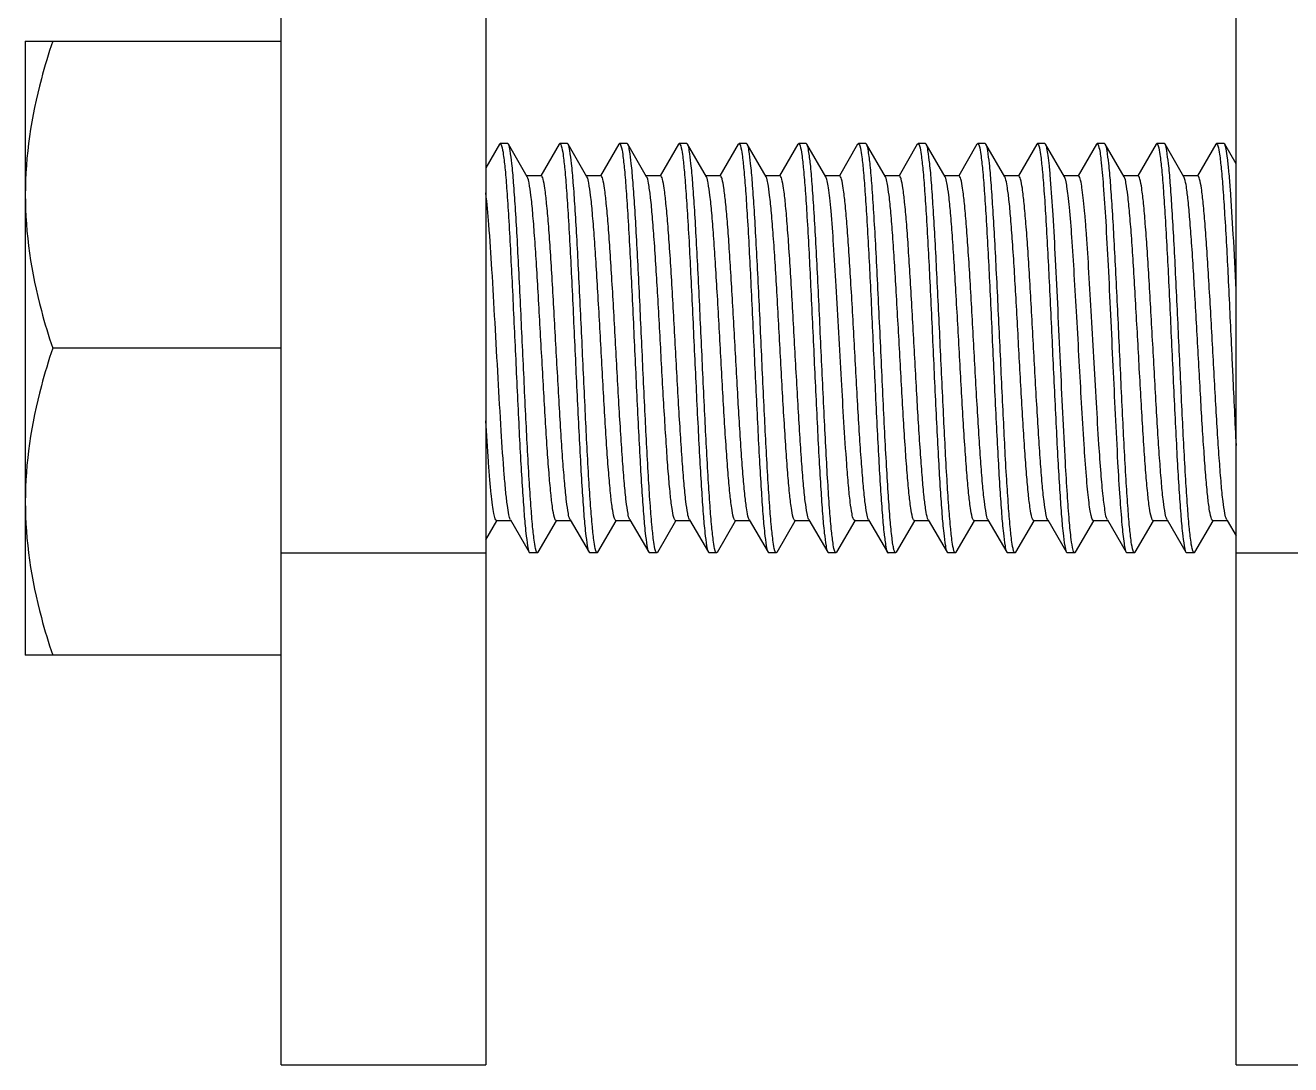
# Model space of a CAD drawing. Header units: inches. Extents: x -1293886 to -986005, y -15154 to 203628.
# Drawn here: x -1251984.2 to -1251804.6, y 84514.4 to 84661.8 of the extents above; entities that cross this region are included whole.
import ezdxf

# ---------------------------------------------------------------- set-up
doc = ezdxf.new("R2010")
doc.units = ezdxf.units.IN
doc.header["$LTSCALE"] = 100
doc.header["$MEASUREMENT"] = 0
doc.layers.add('W_DIM', color=4, linetype='Continuous')

# ---------------------------------------------------------------- blocks, each defined once
blk = doc.blocks.new('1111')
at = {"layer": 'W_DIM', "color": 7}
for p, q in [((-2291433.55, 1709015.07), (-2291433.55, 1709204.98)), ((-2291404.51, 1709204.98), (-2291404.51, 1709015.07)), ((-2291298.01, 1709015.07), (-2291298.01, 1709204.98)), ((-2291469.86, 1709160.3), (-2291433.55, 1709160.3)), ((-2291469.86, 1709160.3), (-2291469.86, 1709073.17)), ((-2291402.56, 1709145.69), (-2291404.51, 1709142.33)), ((-2291402.56, 1709145.69), (-2291402.45, 1709145.78)), ((-2291401.39, 1709145.78), (-2291402.45, 1709145.78)), ((-2291401.39, 1709145.78), (-2291402.45, 1709145.78)), ((-2291402.45, 1709145.78), (-2291402.43, 1709145.78)), ((-2291401.28, 1709145.69), (-2291401.39, 1709145.78)), ((-2291398.61, 1709141.07), (-2291401.28, 1709145.69)), ((-2291394.09, 1709145.69), (-2291396.68, 1709141.21)), ((-2291394.09, 1709145.69), (-2291393.98, 1709145.78)), ((-2291392.92, 1709145.78), (-2291393.98, 1709145.78)), ((-2291392.92, 1709145.78), (-2291393.98, 1709145.78)), ((-2291393.98, 1709145.78), (-2291393.96, 1709145.78)), ((-2291392.81, 1709145.69), (-2291392.92, 1709145.78)), ((-2291390.14, 1709141.07), (-2291392.81, 1709145.69)), ((-2291385.62, 1709145.69), (-2291388.21, 1709141.21)), ((-2291385.62, 1709145.69), (-2291385.51, 1709145.78)), ((-2291384.45, 1709145.78), (-2291385.51, 1709145.78)), ((-2291384.45, 1709145.78), (-2291385.51, 1709145.78)), ((-2291385.51, 1709145.78), (-2291385.49, 1709145.78)), ((-2291384.34, 1709145.69), (-2291384.45, 1709145.78)), ((-2291381.67, 1709141.07), (-2291384.34, 1709145.69)), ((-2291377.14, 1709145.69), (-2291379.74, 1709141.21)), ((-2291377.14, 1709145.69), (-2291377.04, 1709145.78)), ((-2291375.98, 1709145.78), (-2291377.04, 1709145.78)), ((-2291375.98, 1709145.78), (-2291377.04, 1709145.78)), ((-2291377.04, 1709145.78), (-2291377.02, 1709145.78)), ((-2291375.87, 1709145.69), (-2291375.98, 1709145.78)), ((-2291373.19, 1709141.07), (-2291375.87, 1709145.69)), ((-2291368.67, 1709145.69), (-2291371.27, 1709141.21)), ((-2291368.67, 1709145.69), (-2291368.56, 1709145.78)), ((-2291367.51, 1709145.78), (-2291368.56, 1709145.78)), ((-2291367.51, 1709145.78), (-2291368.56, 1709145.78)), ((-2291368.56, 1709145.78), (-2291368.55, 1709145.78)), ((-2291367.4, 1709145.69), (-2291367.51, 1709145.78)), ((-2291364.72, 1709141.07), (-2291367.4, 1709145.69)), ((-2291360.2, 1709145.69), (-2291362.8, 1709141.21)), ((-2291360.2, 1709145.69), (-2291360.09, 1709145.78)), ((-2291359.03, 1709145.78), (-2291360.09, 1709145.78)), ((-2291359.03, 1709145.78), (-2291360.09, 1709145.78)), ((-2291360.09, 1709145.78), (-2291360.08, 1709145.78)), ((-2291358.93, 1709145.69), (-2291359.03, 1709145.78)), ((-2291356.25, 1709141.07), (-2291358.93, 1709145.69)), ((-2291351.73, 1709145.69), (-2291354.32, 1709141.21)), ((-2291351.73, 1709145.69), (-2291351.62, 1709145.78)), ((-2291350.56, 1709145.78), (-2291351.62, 1709145.78)), ((-2291350.56, 1709145.78), (-2291351.62, 1709145.78)), ((-2291351.62, 1709145.78), (-2291351.61, 1709145.78)), ((-2291350.45, 1709145.69), (-2291350.56, 1709145.78)), ((-2291347.78, 1709141.07), (-2291350.45, 1709145.69)), ((-2291343.26, 1709145.69), (-2291345.85, 1709141.21)), ((-2291343.26, 1709145.69), (-2291343.15, 1709145.78)), ((-2291342.09, 1709145.78), (-2291343.15, 1709145.78)), ((-2291342.09, 1709145.78), (-2291343.15, 1709145.78)), ((-2291343.15, 1709145.78), (-2291343.13, 1709145.78)), ((-2291341.98, 1709145.69), (-2291342.09, 1709145.78)), ((-2291339.31, 1709141.07), (-2291341.98, 1709145.69)), ((-2291334.79, 1709145.69), (-2291337.38, 1709141.21)), ((-2291334.79, 1709145.69), (-2291334.68, 1709145.78)), ((-2291333.62, 1709145.78), (-2291334.68, 1709145.78)), ((-2291333.62, 1709145.78), (-2291334.68, 1709145.78)), ((-2291334.68, 1709145.78), (-2291334.66, 1709145.78)), ((-2291333.51, 1709145.69), (-2291333.62, 1709145.78)), ((-2291330.84, 1709141.07), (-2291333.51, 1709145.69)), ((-2291326.31, 1709145.69), (-2291328.91, 1709141.21)), ((-2291326.31, 1709145.69), (-2291326.21, 1709145.78)), ((-2291325.15, 1709145.78), (-2291326.21, 1709145.78)), ((-2291325.15, 1709145.78), (-2291326.21, 1709145.78)), ((-2291326.21, 1709145.78), (-2291326.19, 1709145.78)), ((-2291325.04, 1709145.69), (-2291325.15, 1709145.78)), ((-2291322.36, 1709141.07), (-2291325.04, 1709145.69)), ((-2291317.84, 1709145.69), (-2291320.44, 1709141.21)), ((-2291317.84, 1709145.69), (-2291317.73, 1709145.78)), ((-2291316.68, 1709145.78), (-2291317.73, 1709145.78)), ((-2291316.68, 1709145.78), (-2291317.73, 1709145.78)), ((-2291317.73, 1709145.78), (-2291317.72, 1709145.78)), ((-2291316.57, 1709145.69), (-2291316.68, 1709145.78)), ((-2291313.89, 1709141.07), (-2291316.57, 1709145.69)), ((-2291309.37, 1709145.69), (-2291311.97, 1709141.21)), ((-2291309.37, 1709145.69), (-2291309.26, 1709145.78)), ((-2291308.2, 1709145.78), (-2291309.26, 1709145.78)), ((-2291308.2, 1709145.78), (-2291309.26, 1709145.78)), ((-2291309.26, 1709145.78), (-2291309.25, 1709145.78)), ((-2291308.1, 1709145.69), (-2291308.2, 1709145.78)), ((-2291305.42, 1709141.07), (-2291308.1, 1709145.69)), ((-2291300.9, 1709145.69), (-2291303.49, 1709141.21)), ((-2291300.9, 1709145.69), (-2291300.79, 1709145.78)), ((-2291299.73, 1709145.78), (-2291300.79, 1709145.78)), ((-2291299.73, 1709145.78), (-2291300.79, 1709145.78)), ((-2291300.79, 1709145.78), (-2291300.78, 1709145.78)), ((-2291299.62, 1709145.69), (-2291299.73, 1709145.78)), ((-2291298.01, 1709142.89), (-2291299.62, 1709145.69)), ((-2291396.63, 1709141.18), (-2291398.67, 1709141.18)), ((-2291388.16, 1709141.18), (-2291390.2, 1709141.18)), ((-2291379.69, 1709141.18), (-2291381.73, 1709141.18)), ((-2291381.61, 1709140.96), (-2291381.67, 1709141.07)), ((-2291371.22, 1709141.18), (-2291373.26, 1709141.18)), ((-2291362.75, 1709141.18), (-2291364.79, 1709141.18)), ((-2291354.28, 1709141.18), (-2291356.31, 1709141.18)), ((-2291345.8, 1709141.18), (-2291347.84, 1709141.18)), ((-2291337.33, 1709141.18), (-2291339.37, 1709141.18)), ((-2291328.86, 1709141.18), (-2291330.9, 1709141.18)), ((-2291330.75, 1709140.88), (-2291330.84, 1709141.07)), ((-2291320.39, 1709141.18), (-2291322.43, 1709141.18)), ((-2291311.92, 1709141.18), (-2291313.96, 1709141.18)), ((-2291303.45, 1709141.18), (-2291305.49, 1709141.18)), ((-2291433.55, 1709116.73), (-2291465.97, 1709116.73)), ((-2291298.67, 1709116.7), (-2291298.66, 1709116.4)), ((-2291401, 1709092.4), (-2291398.32, 1709087.78)), ((-2291392.53, 1709092.4), (-2291389.85, 1709087.78)), ((-2291384.06, 1709092.4), (-2291381.38, 1709087.78)), ((-2291375.58, 1709092.4), (-2291372.91, 1709087.78)), ((-2291367.11, 1709092.4), (-2291364.44, 1709087.78)), ((-2291358.64, 1709092.4), (-2291355.97, 1709087.78)), ((-2291352.14, 1709092.29), (-2291352.27, 1709092.4)), ((-2291350.17, 1709092.4), (-2291347.49, 1709087.78)), ((-2291341.7, 1709092.4), (-2291339.02, 1709087.78)), ((-2291333.23, 1709092.4), (-2291330.55, 1709087.78)), ((-2291324.75, 1709092.4), (-2291322.08, 1709087.78)), ((-2291316.28, 1709092.4), (-2291313.61, 1709087.78)), ((-2291307.81, 1709092.4), (-2291305.14, 1709087.78)), ((-2291299.34, 1709092.4), (-2291299.28, 1709092.29)), ((-2291404.51, 1709089.53), (-2291402.92, 1709092.26)), ((-2291402.97, 1709092.29), (-2291400.93, 1709092.29)), ((-2291397.05, 1709087.78), (-2291394.45, 1709092.26)), ((-2291394.5, 1709092.29), (-2291392.46, 1709092.29)), ((-2291388.58, 1709087.78), (-2291385.98, 1709092.26)), ((-2291386.03, 1709092.29), (-2291383.99, 1709092.29)), ((-2291380.1, 1709087.78), (-2291377.51, 1709092.26)), ((-2291377.56, 1709092.29), (-2291375.52, 1709092.29)), ((-2291371.63, 1709087.78), (-2291369.04, 1709092.26)), ((-2291369.09, 1709092.29), (-2291367.05, 1709092.29)), ((-2291363.16, 1709087.78), (-2291360.57, 1709092.26)), ((-2291360.61, 1709092.29), (-2291358.58, 1709092.29)), ((-2291354.69, 1709087.78), (-2291352.09, 1709092.26)), ((-2291352.14, 1709092.29), (-2291350.1, 1709092.29)), ((-2291346.22, 1709087.78), (-2291343.62, 1709092.26)), ((-2291343.67, 1709092.29), (-2291341.63, 1709092.29)), ((-2291337.75, 1709087.78), (-2291335.15, 1709092.26)), ((-2291335.2, 1709092.29), (-2291333.16, 1709092.29)), ((-2291329.28, 1709087.78), (-2291326.68, 1709092.26)), ((-2291326.73, 1709092.29), (-2291324.69, 1709092.29)), ((-2291320.8, 1709087.78), (-2291318.21, 1709092.26)), ((-2291318.26, 1709092.29), (-2291316.22, 1709092.29)), ((-2291312.33, 1709087.78), (-2291309.74, 1709092.26)), ((-2291309.78, 1709092.29), (-2291307.75, 1709092.29)), ((-2291303.86, 1709087.78), (-2291301.27, 1709092.26)), ((-2291301.31, 1709092.29), (-2291299.28, 1709092.29)), ((-2291299.28, 1709092.29), (-2291298.01, 1709090.1)), ((-2291433.55, 1709087.69), (-2291404.51, 1709087.69)), ((-2291398.32, 1709087.78), (-2291398.22, 1709087.69)), ((-2291397.16, 1709087.69), (-2291398.22, 1709087.69)), ((-2291397.16, 1709087.69), (-2291398.22, 1709087.69)), ((-2291397.16, 1709087.69), (-2291397.17, 1709087.69)), ((-2291397.05, 1709087.78), (-2291397.16, 1709087.69)), ((-2291389.85, 1709087.78), (-2291389.74, 1709087.69)), ((-2291388.68, 1709087.69), (-2291389.74, 1709087.69)), ((-2291388.68, 1709087.69), (-2291389.74, 1709087.69)), ((-2291388.68, 1709087.69), (-2291388.7, 1709087.69)), ((-2291388.58, 1709087.78), (-2291388.68, 1709087.69)), ((-2291381.38, 1709087.78), (-2291381.27, 1709087.69)), ((-2291380.21, 1709087.69), (-2291381.27, 1709087.69)), ((-2291380.21, 1709087.69), (-2291381.27, 1709087.69)), ((-2291380.21, 1709087.69), (-2291380.23, 1709087.69)), ((-2291380.1, 1709087.78), (-2291380.21, 1709087.69)), ((-2291372.91, 1709087.78), (-2291372.8, 1709087.69)), ((-2291371.74, 1709087.69), (-2291372.8, 1709087.69)), ((-2291371.74, 1709087.69), (-2291372.8, 1709087.69)), ((-2291371.74, 1709087.69), (-2291371.76, 1709087.69)), ((-2291371.63, 1709087.78), (-2291371.74, 1709087.69)), ((-2291364.44, 1709087.78), (-2291364.33, 1709087.69)), ((-2291363.27, 1709087.69), (-2291364.33, 1709087.69)), ((-2291363.27, 1709087.69), (-2291364.33, 1709087.69)), ((-2291363.27, 1709087.69), (-2291363.29, 1709087.69)), ((-2291363.16, 1709087.78), (-2291363.27, 1709087.69)), ((-2291355.97, 1709087.78), (-2291355.86, 1709087.69)), ((-2291354.93, 1709087.69), (-2291355.86, 1709087.69)), ((-2291354.93, 1709087.69), (-2291355.86, 1709087.69)), ((-2291354.86, 1709087.72), (-2291354.93, 1709087.82)), ((-2291354.69, 1709087.78), (-2291354.8, 1709087.69)), ((-2291347.51, 1709087.82), (-2291347.49, 1709087.78)), ((-2291347.49, 1709087.78), (-2291347.45, 1709087.72)), ((-2291346.33, 1709087.69), (-2291347.39, 1709087.69)), ((-2291346.22, 1709087.78), (-2291346.33, 1709087.69)), ((-2291339.02, 1709087.78), (-2291338.91, 1709087.69)), ((-2291337.85, 1709087.69), (-2291338.91, 1709087.69)), ((-2291337.85, 1709087.69), (-2291338.91, 1709087.69)), ((-2291337.85, 1709087.69), (-2291337.87, 1709087.69)), ((-2291337.75, 1709087.78), (-2291337.85, 1709087.69)), ((-2291330.55, 1709087.78), (-2291330.44, 1709087.69)), ((-2291329.38, 1709087.69), (-2291330.44, 1709087.69)), ((-2291329.38, 1709087.69), (-2291330.44, 1709087.69)), ((-2291329.38, 1709087.69), (-2291329.4, 1709087.69)), ((-2291329.28, 1709087.78), (-2291329.38, 1709087.69)), ((-2291322.08, 1709087.78), (-2291321.97, 1709087.69)), ((-2291320.91, 1709087.69), (-2291321.97, 1709087.69)), ((-2291320.91, 1709087.69), (-2291321.97, 1709087.69)), ((-2291320.8, 1709087.78), (-2291320.91, 1709087.69)), ((-2291313.61, 1709087.78), (-2291313.5, 1709087.69)), ((-2291312.44, 1709087.69), (-2291313.5, 1709087.69)), ((-2291312.44, 1709087.69), (-2291313.5, 1709087.69)), ((-2291312.44, 1709087.69), (-2291312.46, 1709087.69)), ((-2291312.33, 1709087.78), (-2291312.44, 1709087.69)), ((-2291305.14, 1709087.78), (-2291305.03, 1709087.69)), ((-2291303.97, 1709087.69), (-2291305.03, 1709087.69)), ((-2291303.97, 1709087.69), (-2291305.03, 1709087.69)), ((-2291303.97, 1709087.69), (-2291303.98, 1709087.69)), ((-2291303.86, 1709087.78), (-2291303.97, 1709087.69)), ((-2291298.01, 1709087.69), (-2291268.96, 1709087.69)), ((-2291433.55, 1709073.17), (-2291469.86, 1709073.17)), ((-2291433.55, 1709015.07), (-2291404.51, 1709015.07)), ((-2291298.01, 1709015.07), (-2291268.96, 1709015.07))]:
    blk.add_line(p, q, dxfattribs=at)
for points, knots in [([(-2291465.97, 1709160.3), (-2291466.56, 1709158.54), (-2291468.71, 1709151.47), (-2291469.86, 1709144.05), (-2291469.86, 1709138.52)], [0, 0, 0, 0, 0.251892, 1, 1, 1, 1]), ([(-2291402.43, 1709145.78), (-2291402.42, 1709145.77), (-2291402.32, 1709145.7), (-2291402.29, 1709145.57), (-2291402.25, 1709145.47)], [0, 0, 0, 0, 0.146246, 1, 1, 1, 1]), ([(-2291402.25, 1709145.47), (-2291402.13, 1709145.07), (-2291401.96, 1709143.93), (-2291401.72, 1709141.8), (-2291401.49, 1709138.84), (-2291401.15, 1709133.55), (-2291400.75, 1709125.78), (-2291400.29, 1709115.82), (-2291399.9, 1709107.37), (-2291399.57, 1709101), (-2291399.33, 1709096.91), (-2291399.08, 1709093.47), (-2291398.87, 1709090.79), (-2291398.61, 1709089), (-2291398.48, 1709088.05), (-2291398.32, 1709087.78)], [0, 0, 0, 0, 0.021868, 0.059293, 0.111148, 0.175758, 0.334416, 0.514504, 0.692433, 0.773207, 0.844889, 0.905123, 0.951944, 0.983855, 1, 1, 1, 1]), ([(-2291397.35, 1709088), (-2291397.48, 1709088.4), (-2291397.65, 1709089.54), (-2291397.89, 1709091.67), (-2291398.11, 1709094.63), (-2291398.46, 1709099.93), (-2291398.85, 1709107.7), (-2291399.32, 1709117.65), (-2291399.71, 1709126.1), (-2291400.04, 1709132.46), (-2291400.28, 1709136.56), (-2291400.52, 1709140), (-2291400.74, 1709142.68), (-2291400.99, 1709144.47), (-2291401.13, 1709145.42), (-2291401.28, 1709145.69)], [0, 0, 0, 0, 0.021893, 0.059337, 0.111209, 0.175831, 0.334488, 0.514558, 0.692467, 0.773229, 0.8449, 0.905129, 0.951948, 0.983856, 1, 1, 1, 1]), ([(-2291393.96, 1709145.78), (-2291393.95, 1709145.77), (-2291393.85, 1709145.7), (-2291393.82, 1709145.58), (-2291393.79, 1709145.48)], [0, 0, 0, 0, 0.147522, 1, 1, 1, 1]), ([(-2291393.79, 1709145.48), (-2291393.66, 1709145.08), (-2291393.49, 1709143.95), (-2291393.25, 1709141.83), (-2291393.02, 1709138.88), (-2291392.68, 1709133.59), (-2291392.28, 1709125.81), (-2291391.82, 1709115.85), (-2291391.43, 1709107.39), (-2291391.09, 1709101.02), (-2291390.86, 1709096.92), (-2291390.61, 1709093.48), (-2291390.4, 1709090.79), (-2291390.14, 1709089), (-2291390.01, 1709088.05), (-2291389.85, 1709087.78)], [0, 0, 0, 0, 0.02168, 0.058952, 0.110694, 0.175227, 0.333837, 0.514005, 0.692077, 0.772934, 0.8447, 0.905011, 0.95189, 0.983838, 1, 1, 1, 1]), ([(-2291388.88, 1709088), (-2291389.01, 1709088.4), (-2291389.18, 1709089.54), (-2291389.41, 1709091.66), (-2291389.64, 1709094.63), (-2291389.99, 1709099.92), (-2291390.38, 1709107.69), (-2291390.84, 1709117.65), (-2291391.24, 1709126.1), (-2291391.57, 1709132.46), (-2291391.81, 1709136.56), (-2291392.05, 1709139.99), (-2291392.27, 1709142.68), (-2291392.52, 1709144.47), (-2291392.66, 1709145.42), (-2291392.81, 1709145.69)], [0, 0, 0, 0, 0.021869, 0.059298, 0.111159, 0.175773, 0.334425, 0.514513, 0.692436, 0.773203, 0.844885, 0.905123, 0.951945, 0.983855, 1, 1, 1, 1]), ([(-2291385.49, 1709145.78), (-2291385.47, 1709145.77), (-2291385.37, 1709145.7), (-2291385.34, 1709145.57), (-2291385.31, 1709145.47)], [0, 0, 0, 0, 0.146192, 1, 1, 1, 1]), ([(-2291385.31, 1709145.47), (-2291385.18, 1709145.07), (-2291385.02, 1709143.93), (-2291384.78, 1709141.8), (-2291384.55, 1709138.84), (-2291384.21, 1709133.54), (-2291383.81, 1709125.77), (-2291383.35, 1709115.82), (-2291382.95, 1709107.37), (-2291382.62, 1709101), (-2291382.39, 1709096.91), (-2291382.14, 1709093.47), (-2291381.93, 1709090.79), (-2291381.67, 1709089), (-2291381.54, 1709088.05), (-2291381.38, 1709087.78)], [0, 0, 0, 0, 0.021875, 0.059308, 0.111172, 0.175789, 0.334441, 0.514524, 0.692444, 0.773209, 0.844888, 0.905124, 0.951946, 0.983855, 1, 1, 1, 1]), ([(-2291380.41, 1709087.99), (-2291380.54, 1709088.39), (-2291380.7, 1709089.52), (-2291380.94, 1709091.64), (-2291381.17, 1709094.59), (-2291381.51, 1709099.89), (-2291381.91, 1709107.66), (-2291382.37, 1709117.62), (-2291382.76, 1709126.08), (-2291383.1, 1709132.45), (-2291383.33, 1709136.55), (-2291383.58, 1709139.99), (-2291383.79, 1709142.67), (-2291384.05, 1709144.47), (-2291384.18, 1709145.42), (-2291384.34, 1709145.69)], [0, 0, 0, 0, 0.021696, 0.058981, 0.110733, 0.175273, 0.333889, 0.51405, 0.692109, 0.772959, 0.844718, 0.905021, 0.951895, 0.98384, 1, 1, 1, 1]), ([(-2291377.02, 1709145.78), (-2291377, 1709145.77), (-2291376.9, 1709145.69), (-2291376.87, 1709145.57), (-2291376.84, 1709145.47)], [0, 0, 0, 0, 0.146067, 1, 1, 1, 1]), ([(-2291376.84, 1709145.47), (-2291376.71, 1709145.07), (-2291376.54, 1709143.93), (-2291376.31, 1709141.8), (-2291376.08, 1709138.84), (-2291375.73, 1709133.54), (-2291375.34, 1709125.77), (-2291374.88, 1709115.82), (-2291374.48, 1709107.36), (-2291374.15, 1709101), (-2291373.91, 1709096.91), (-2291373.67, 1709093.47), (-2291373.45, 1709090.79), (-2291373.2, 1709089), (-2291373.06, 1709088.05), (-2291372.91, 1709087.78)], [0, 0, 0, 0, 0.021894, 0.059339, 0.111212, 0.175833, 0.334492, 0.514561, 0.69247, 0.773231, 0.844902, 0.905131, 0.951948, 0.983856, 1, 1, 1, 1]), ([(-2291371.94, 1709088), (-2291372.07, 1709088.4), (-2291372.23, 1709089.54), (-2291372.47, 1709091.66), (-2291372.7, 1709094.63), (-2291373.04, 1709099.92), (-2291373.44, 1709107.69), (-2291373.9, 1709117.65), (-2291374.29, 1709126.1), (-2291374.63, 1709132.46), (-2291374.86, 1709136.56), (-2291375.11, 1709139.99), (-2291375.32, 1709142.68), (-2291375.58, 1709144.47), (-2291375.71, 1709145.42), (-2291375.87, 1709145.69)], [0, 0, 0, 0, 0.021872, 0.059299, 0.111157, 0.175768, 0.334426, 0.51451, 0.692437, 0.773209, 0.84489, 0.905124, 0.951944, 0.983855, 1, 1, 1, 1]), ([(-2291368.55, 1709145.78), (-2291368.53, 1709145.77), (-2291368.43, 1709145.7), (-2291368.4, 1709145.57), (-2291368.37, 1709145.47)], [0, 0, 0, 0, 0.14652, 1, 1, 1, 1]), ([(-2291368.37, 1709145.47), (-2291368.24, 1709145.07), (-2291368.07, 1709143.93), (-2291367.84, 1709141.81), (-2291367.61, 1709138.85), (-2291367.26, 1709133.56), (-2291366.87, 1709125.78), (-2291366.4, 1709115.83), (-2291366.01, 1709107.37), (-2291365.68, 1709101.01), (-2291365.44, 1709096.91), (-2291365.2, 1709093.47), (-2291364.98, 1709090.79), (-2291364.73, 1709089), (-2291364.59, 1709088.05), (-2291364.44, 1709087.78)], [0, 0, 0, 0, 0.021827, 0.05922, 0.111051, 0.175644, 0.334293, 0.514399, 0.692358, 0.77315, 0.84485, 0.9051, 0.951933, 0.983851, 1, 1, 1, 1]), ([(-2291363.47, 1709088), (-2291363.6, 1709088.4), (-2291363.76, 1709089.54), (-2291364, 1709091.67), (-2291364.23, 1709094.63), (-2291364.57, 1709099.92), (-2291364.97, 1709107.7), (-2291365.43, 1709117.65), (-2291365.82, 1709126.1), (-2291366.16, 1709132.46), (-2291366.39, 1709136.56), (-2291366.64, 1709140), (-2291366.85, 1709142.68), (-2291367.11, 1709144.47), (-2291367.24, 1709145.42), (-2291367.4, 1709145.69)], [0, 0, 0, 0, 0.021888, 0.05933, 0.1112, 0.17582, 0.334476, 0.514549, 0.692461, 0.773223, 0.844896, 0.905127, 0.951947, 0.983856, 1, 1, 1, 1]), ([(-2291360.08, 1709145.78), (-2291360.06, 1709145.77), (-2291359.96, 1709145.7), (-2291359.93, 1709145.57), (-2291359.9, 1709145.48)], [0, 0, 0, 0, 0.147302, 1, 1, 1, 1]), ([(-2291359.9, 1709145.48), (-2291359.77, 1709145.08), (-2291359.6, 1709143.95), (-2291359.37, 1709141.83), (-2291359.14, 1709138.87), (-2291358.79, 1709133.58), (-2291358.4, 1709125.81), (-2291357.93, 1709115.85), (-2291357.54, 1709107.39), (-2291357.21, 1709101.02), (-2291356.97, 1709096.92), (-2291356.73, 1709093.48), (-2291356.51, 1709090.79), (-2291356.26, 1709089), (-2291356.12, 1709088.05), (-2291355.97, 1709087.78)], [0, 0, 0, 0, 0.021712, 0.059011, 0.110774, 0.175321, 0.333937, 0.514091, 0.692138, 0.77298, 0.844732, 0.90503, 0.9519, 0.983841, 1, 1, 1, 1]), ([(-2291354.93, 1709087.82), (-2291355.08, 1709088.13), (-2291355.22, 1709089.14), (-2291355.48, 1709091.06), (-2291355.7, 1709093.89), (-2291355.95, 1709097.49), (-2291356.19, 1709101.75), (-2291356.53, 1709108.31), (-2291356.93, 1709116.93), (-2291357.32, 1709125.55), (-2291357.66, 1709132.07), (-2291357.9, 1709136.28), (-2291358.15, 1709139.82), (-2291358.37, 1709142.59), (-2291358.63, 1709144.43), (-2291358.77, 1709145.41), (-2291358.93, 1709145.69)], [0, 0, 0, 0, 0.017781, 0.051792, 0.101046, 0.163901, 0.238227, 0.321493, 0.50325, 0.684515, 0.767186, 0.840711, 0.902583, 0.950706, 0.983484, 1, 1, 1, 1]), ([(-2291351.61, 1709145.78), (-2291351.59, 1709145.77), (-2291351.48, 1709145.69), (-2291351.45, 1709145.55), (-2291351.41, 1709145.44)], [0, 0, 0, 0, 0.142412, 1, 1, 1, 1]), ([(-2291351.41, 1709145.44), (-2291351.29, 1709145.03), (-2291351.12, 1709143.88), (-2291350.89, 1709141.74), (-2291350.66, 1709138.78), (-2291350.32, 1709133.52), (-2291349.92, 1709125.8), (-2291349.47, 1709115.92), (-2291349.08, 1709107.52), (-2291348.75, 1709101.18), (-2291348.51, 1709097.09), (-2291348.27, 1709093.64), (-2291348.05, 1709090.93), (-2291347.8, 1709089.09), (-2291347.66, 1709088.12), (-2291347.51, 1709087.82)], [0, 0, 0, 0, 0.022323, 0.059966, 0.111809, 0.176196, 0.333935, 0.512859, 0.689876, 0.770433, 0.84213, 0.902644, 0.950025, 0.982776, 1, 1, 1, 1]), ([(-2291346.33, 1709087.69), (-2291346.39, 1709087.69), (-2291346.51, 1709087.91), (-2291346.61, 1709088.29), (-2291346.74, 1709088.96), (-2291346.92, 1709090.33), (-2291347.14, 1709092.64), (-2291347.38, 1709096.04), (-2291347.63, 1709100.2), (-2291347.89, 1709104.96), (-2291348.14, 1709110.15), (-2291348.39, 1709115.58), (-2291348.64, 1709121.06), (-2291348.9, 1709126.37), (-2291349.15, 1709131.33), (-2291349.4, 1709135.77), (-2291349.66, 1709139.5), (-2291349.88, 1709142.42), (-2291350.15, 1709144.37), (-2291350.29, 1709145.4), (-2291350.45, 1709145.69)], [0, 0, 0, 0, 0.003179, 0.010349, 0.021865, 0.037693, 0.081777, 0.141086, 0.21349, 0.29637, 0.38671, 0.481216, 0.576446, 0.66894, 0.755331, 0.832471, 0.897559, 0.948248, 0.982744, 1, 1, 1, 1]), ([(-2291343.13, 1709145.78), (-2291343.12, 1709145.77), (-2291343.02, 1709145.69), (-2291342.98, 1709145.57), (-2291342.95, 1709145.47)], [0, 0, 0, 0, 0.146004, 1, 1, 1, 1]), ([(-2291342.95, 1709145.47), (-2291342.82, 1709145.07), (-2291342.66, 1709143.93), (-2291342.42, 1709141.8), (-2291342.19, 1709138.83), (-2291341.85, 1709133.54), (-2291341.45, 1709125.77), (-2291340.99, 1709115.82), (-2291340.6, 1709107.36), (-2291340.26, 1709101), (-2291340.03, 1709096.9), (-2291339.78, 1709093.47), (-2291339.57, 1709090.79), (-2291339.31, 1709089), (-2291339.18, 1709088.05), (-2291339.02, 1709087.78)], [0, 0, 0, 0, 0.021904, 0.059356, 0.111234, 0.175859, 0.334521, 0.514585, 0.692487, 0.773246, 0.844913, 0.905138, 0.951952, 0.983857, 1, 1, 1, 1]), ([(-2291338.05, 1709088), (-2291338.18, 1709088.4), (-2291338.35, 1709089.54), (-2291338.58, 1709091.67), (-2291338.81, 1709094.63), (-2291339.16, 1709099.92), (-2291339.55, 1709107.69), (-2291340.02, 1709117.65), (-2291340.41, 1709126.1), (-2291340.74, 1709132.46), (-2291340.98, 1709136.56), (-2291341.22, 1709140), (-2291341.44, 1709142.68), (-2291341.69, 1709144.47), (-2291341.83, 1709145.42), (-2291341.98, 1709145.69)], [0, 0, 0, 0, 0.021888, 0.059328, 0.111196, 0.175814, 0.334474, 0.514547, 0.692462, 0.773228, 0.844902, 0.905131, 0.951948, 0.983856, 1, 1, 1, 1]), ([(-2291334.66, 1709145.78), (-2291334.64, 1709145.77), (-2291334.55, 1709145.7), (-2291334.51, 1709145.57), (-2291334.48, 1709145.47)], [0, 0, 0, 0, 0.146788, 1, 1, 1, 1]), ([(-2291334.48, 1709145.47), (-2291334.35, 1709145.07), (-2291334.19, 1709143.94), (-2291333.95, 1709141.82), (-2291333.72, 1709138.86), (-2291333.38, 1709133.56), (-2291332.98, 1709125.79), (-2291332.52, 1709115.84), (-2291332.13, 1709107.38), (-2291331.79, 1709101.01), (-2291331.56, 1709096.91), (-2291331.31, 1709093.48), (-2291331.1, 1709090.79), (-2291330.84, 1709089), (-2291330.71, 1709088.05), (-2291330.55, 1709087.78)], [0, 0, 0, 0, 0.021788, 0.059148, 0.110955, 0.175533, 0.334174, 0.514296, 0.692285, 0.773094, 0.844811, 0.905077, 0.951921, 0.983848, 1, 1, 1, 1]), ([(-2291329.58, 1709088), (-2291329.71, 1709088.4), (-2291329.88, 1709089.54), (-2291330.11, 1709091.67), (-2291330.34, 1709094.63), (-2291330.69, 1709099.92), (-2291331.08, 1709107.69), (-2291331.54, 1709117.65), (-2291331.94, 1709126.1), (-2291332.27, 1709132.46), (-2291332.51, 1709136.56), (-2291332.75, 1709139.99), (-2291332.96, 1709142.68), (-2291333.22, 1709144.47), (-2291333.35, 1709145.42), (-2291333.51, 1709145.69)], [0, 0, 0, 0, 0.021877, 0.059311, 0.111175, 0.175792, 0.334445, 0.514524, 0.692444, 0.773209, 0.844887, 0.905122, 0.951945, 0.983855, 1, 1, 1, 1]), ([(-2291326.19, 1709145.78), (-2291326.17, 1709145.77), (-2291326.07, 1709145.7), (-2291326.04, 1709145.57), (-2291326.01, 1709145.47)], [0, 0, 0, 0, 0.146706, 1, 1, 1, 1]), ([(-2291326.01, 1709145.47), (-2291325.88, 1709145.07), (-2291325.72, 1709143.94), (-2291325.48, 1709141.81), (-2291325.25, 1709138.85), (-2291324.91, 1709133.56), (-2291324.51, 1709125.79), (-2291324.05, 1709115.83), (-2291323.65, 1709107.38), (-2291323.32, 1709101.01), (-2291323.08, 1709096.91), (-2291322.84, 1709093.47), (-2291322.63, 1709090.79), (-2291322.37, 1709089), (-2291322.23, 1709088.05), (-2291322.08, 1709087.78)], [0, 0, 0, 0, 0.0218, 0.059172, 0.110989, 0.175574, 0.334211, 0.514328, 0.692305, 0.773106, 0.844818, 0.905082, 0.951925, 0.983849, 1, 1, 1, 1]), ([(-2291322.23, 1709100.52), (-2291322.49, 1709105.23), (-2291322.83, 1709112.46), (-2291323.28, 1709122.07), (-2291323.61, 1709129.06), (-2291323.95, 1709135.23), (-2291324.24, 1709139.66), (-2291324.49, 1709142.47), (-2291324.66, 1709143.96), (-2291324.83, 1709144.98), (-2291324.94, 1709145.52), (-2291325.04, 1709145.69)], [0, 0, 0, 0, 0.31261, 0.479025, 0.637331, 0.776893, 0.888349, 0.931124, 0.964281, 0.987309, 1, 1, 1, 1]), ([(-2291317.72, 1709145.78), (-2291317.7, 1709145.77), (-2291317.6, 1709145.7), (-2291317.57, 1709145.57), (-2291317.54, 1709145.47)], [0, 0, 0, 0, 0.14666, 1, 1, 1, 1]), ([(-2291317.54, 1709145.47), (-2291317.34, 1709144.84), (-2291317.14, 1709142.95), (-2291316.79, 1709139.38), (-2291316.49, 1709134.37), (-2291316.16, 1709128.24), (-2291315.83, 1709121.39), (-2291315.4, 1709112.07), (-2291315.07, 1709105.08), (-2291314.82, 1709100.52)], [0, 0, 0, 0, 0.04411, 0.125541, 0.239358, 0.37843, 0.533993, 0.696234, 1, 1, 1, 1]), ([(-2291312.64, 1709087.99), (-2291312.76, 1709088.39), (-2291312.93, 1709089.53), (-2291313.17, 1709091.65), (-2291313.4, 1709094.61), (-2291313.74, 1709099.9), (-2291314.14, 1709107.67), (-2291314.6, 1709117.63), (-2291314.99, 1709126.09), (-2291315.33, 1709132.45), (-2291315.56, 1709136.55), (-2291315.81, 1709139.99), (-2291316.02, 1709142.68), (-2291316.28, 1709144.47), (-2291316.41, 1709145.42), (-2291316.57, 1709145.69)], [0, 0, 0, 0, 0.02177, 0.059115, 0.110912, 0.175482, 0.334119, 0.514249, 0.692251, 0.773068, 0.844793, 0.905066, 0.951916, 0.983846, 1, 1, 1, 1]), ([(-2291309.25, 1709145.78), (-2291309.23, 1709145.77), (-2291309.13, 1709145.69), (-2291309.1, 1709145.57), (-2291309.07, 1709145.47)], [0, 0, 0, 0, 0.146034, 1, 1, 1, 1]), ([(-2291309.07, 1709145.47), (-2291308.94, 1709145.07), (-2291308.77, 1709143.93), (-2291308.53, 1709141.8), (-2291308.3, 1709138.84), (-2291307.96, 1709133.54), (-2291307.56, 1709125.77), (-2291307.1, 1709115.82), (-2291306.71, 1709107.36), (-2291306.38, 1709101), (-2291306.14, 1709096.9), (-2291305.9, 1709093.47), (-2291305.68, 1709090.79), (-2291305.43, 1709089), (-2291305.29, 1709088.05), (-2291305.14, 1709087.78)], [0, 0, 0, 0, 0.021899, 0.059349, 0.111223, 0.175847, 0.334508, 0.514576, 0.692482, 0.773242, 0.844912, 0.905137, 0.951951, 0.983857, 1, 1, 1, 1]), ([(-2291304.17, 1709088), (-2291304.29, 1709088.4), (-2291304.46, 1709089.54), (-2291304.7, 1709091.67), (-2291304.93, 1709094.63), (-2291305.27, 1709099.93), (-2291305.67, 1709107.7), (-2291306.13, 1709117.65), (-2291306.52, 1709126.11), (-2291306.85, 1709132.47), (-2291307.09, 1709136.56), (-2291307.33, 1709140), (-2291307.55, 1709142.68), (-2291307.81, 1709144.47), (-2291307.94, 1709145.42), (-2291308.1, 1709145.69)], [0, 0, 0, 0, 0.02191, 0.059368, 0.111249, 0.175876, 0.33454, 0.514602, 0.692499, 0.773255, 0.84492, 0.905142, 0.951954, 0.983858, 1, 1, 1, 1]), ([(-2291300.78, 1709145.78), (-2291300.76, 1709145.77), (-2291300.66, 1709145.7), (-2291300.63, 1709145.57), (-2291300.6, 1709145.48)], [0, 0, 0, 0, 0.147008, 1, 1, 1, 1]), ([(-2291300.6, 1709145.48), (-2291300.47, 1709145.09), (-2291300.31, 1709143.99), (-2291300.08, 1709141.94), (-2291299.85, 1709139.08), (-2291299.51, 1709133.97), (-2291299.12, 1709126.43), (-2291298.83, 1709120.09), (-2291298.67, 1709116.7)], [0, 0, 0, 0, 0.042374, 0.114709, 0.214932, 0.339935, 0.647912, 1, 1, 1, 1]), ([(-2291298.01, 1709125.04), (-2291298.13, 1709127.66), (-2291298.37, 1709132.41), (-2291298.7, 1709138), (-2291299, 1709141.6), (-2291299.18, 1709143.51), (-2291299.38, 1709144.8), (-2291299.51, 1709145.48), (-2291299.62, 1709145.69)], [0, 0, 0, 0, 0.379459, 0.689334, 0.809279, 0.902185, 0.96608, 1, 1, 1, 1]), ([(-2291394.5, 1709092.29), (-2291394.56, 1709092.29), (-2291394.68, 1709092.46), (-2291394.85, 1709093.02), (-2291395.07, 1709094.32), (-2291395.3, 1709096.41), (-2291395.55, 1709099.25), (-2291395.8, 1709102.72), (-2291396.05, 1709106.7), (-2291396.3, 1709111.04), (-2291396.64, 1709117.09), (-2291396.97, 1709123.09), (-2291397.31, 1709128.81), (-2291397.56, 1709132.55), (-2291397.81, 1709135.72), (-2291398.04, 1709138.21), (-2291398.3, 1709139.91), (-2291398.46, 1709140.8), (-2291398.61, 1709141.07)], [0, 0, 0, 0, 0.003456, 0.010692, 0.037889, 0.081613, 0.140407, 0.212192, 0.2944, 0.384075, 0.47799, 0.664972, 0.751304, 0.828651, 0.894236, 0.945722, 0.981321, 1, 1, 1, 1]), ([(-2291392.53, 1709092.4), (-2291392.68, 1709092.66), (-2291392.83, 1709093.56), (-2291393.09, 1709095.25), (-2291393.32, 1709097.75), (-2291393.58, 1709100.92), (-2291393.82, 1709104.66), (-2291394.17, 1709110.38), (-2291394.5, 1709116.38), (-2291394.83, 1709122.43), (-2291395.08, 1709126.77), (-2291395.33, 1709130.75), (-2291395.58, 1709134.21), (-2291395.83, 1709137.06), (-2291396.06, 1709139.15), (-2291396.29, 1709140.45), (-2291396.45, 1709141.01), (-2291396.58, 1709141.18), (-2291396.63, 1709141.18)], [0, 0, 0, 0, 0.01868, 0.054278, 0.105764, 0.171348, 0.248694, 0.335026, 0.52201, 0.615925, 0.705601, 0.787808, 0.859593, 0.918386, 0.962109, 0.989306, 0.996546, 1, 1, 1, 1]), ([(-2291386.03, 1709092.29), (-2291386.09, 1709092.29), (-2291386.21, 1709092.46), (-2291386.38, 1709093.02), (-2291386.6, 1709094.32), (-2291386.83, 1709096.41), (-2291387.08, 1709099.25), (-2291387.33, 1709102.72), (-2291387.58, 1709106.7), (-2291387.83, 1709111.04), (-2291388.17, 1709117.09), (-2291388.49, 1709123.09), (-2291388.84, 1709128.81), (-2291389.09, 1709132.55), (-2291389.34, 1709135.72), (-2291389.57, 1709138.21), (-2291389.83, 1709139.91), (-2291389.98, 1709140.8), (-2291390.14, 1709141.07)], [0, 0, 0, 0, 0.003455, 0.010693, 0.037891, 0.081614, 0.140407, 0.212192, 0.2944, 0.384075, 0.47799, 0.664974, 0.751306, 0.828653, 0.894237, 0.945722, 0.98132, 1, 1, 1, 1]), ([(-2291384.06, 1709092.4), (-2291384.21, 1709092.66), (-2291384.36, 1709093.56), (-2291384.62, 1709095.25), (-2291384.85, 1709097.75), (-2291385.1, 1709100.92), (-2291385.35, 1709104.66), (-2291385.7, 1709110.38), (-2291386.02, 1709116.38), (-2291386.36, 1709122.43), (-2291386.61, 1709126.77), (-2291386.86, 1709130.75), (-2291387.11, 1709134.21), (-2291387.36, 1709137.06), (-2291387.59, 1709139.15), (-2291387.82, 1709140.45), (-2291387.98, 1709141.01), (-2291388.11, 1709141.18), (-2291388.16, 1709141.18)], [0, 0, 0, 0, 0.018679, 0.054277, 0.105763, 0.171348, 0.248695, 0.335027, 0.52201, 0.615925, 0.7056, 0.787807, 0.859593, 0.918386, 0.96211, 0.989308, 0.996544, 1, 1, 1, 1]), ([(-2291377.56, 1709092.29), (-2291377.61, 1709092.29), (-2291377.74, 1709092.46), (-2291377.9, 1709093), (-2291378.12, 1709094.26), (-2291378.35, 1709096.3), (-2291378.6, 1709099.08), (-2291378.84, 1709102.47), (-2291379.09, 1709106.37), (-2291379.34, 1709110.63), (-2291379.67, 1709116.6), (-2291380.06, 1709123.81), (-2291380.47, 1709130.6), (-2291380.83, 1709135.23), (-2291381.06, 1709137.82), (-2291381.31, 1709139.65), (-2291381.48, 1709140.63), (-2291381.61, 1709140.96)], [0, 0, 0, 0, 0.003398, 0.010481, 0.037063, 0.079811, 0.137346, 0.207687, 0.288384, 0.376611, 0.469274, 0.654855, 0.819309, 0.886268, 0.939811, 0.978111, 1, 1, 1, 1]), ([(-2291375.58, 1709092.4), (-2291375.74, 1709092.66), (-2291375.89, 1709093.56), (-2291376.15, 1709095.25), (-2291376.38, 1709097.75), (-2291376.63, 1709100.92), (-2291376.88, 1709104.66), (-2291377.23, 1709110.38), (-2291377.55, 1709116.38), (-2291377.89, 1709122.43), (-2291378.14, 1709126.77), (-2291378.39, 1709130.75), (-2291378.64, 1709134.21), (-2291378.89, 1709137.06), (-2291379.12, 1709139.15), (-2291379.34, 1709140.45), (-2291379.51, 1709141.01), (-2291379.63, 1709141.18), (-2291379.69, 1709141.18)], [0, 0, 0, 0, 0.01868, 0.054279, 0.105766, 0.17135, 0.248697, 0.335029, 0.522011, 0.615926, 0.705601, 0.78781, 0.859595, 0.918388, 0.962111, 0.989307, 0.996546, 1, 1, 1, 1]), ([(-2291369.09, 1709092.29), (-2291369.14, 1709092.29), (-2291369.27, 1709092.46), (-2291369.43, 1709093.02), (-2291369.66, 1709094.32), (-2291369.89, 1709096.41), (-2291370.14, 1709099.25), (-2291370.39, 1709102.72), (-2291370.64, 1709106.7), (-2291370.89, 1709111.04), (-2291371.22, 1709117.09), (-2291371.55, 1709123.09), (-2291371.9, 1709128.81), (-2291372.14, 1709132.55), (-2291372.4, 1709135.72), (-2291372.63, 1709138.21), (-2291372.89, 1709139.91), (-2291373.04, 1709140.8), (-2291373.19, 1709141.07)], [0, 0, 0, 0, 0.003456, 0.010692, 0.037889, 0.081613, 0.140406, 0.212192, 0.294399, 0.384075, 0.477989, 0.664972, 0.751304, 0.828651, 0.894236, 0.945722, 0.981321, 1, 1, 1, 1]), ([(-2291367.21, 1709092.64), (-2291367.34, 1709093.02), (-2291367.51, 1709094.08), (-2291367.75, 1709096.03), (-2291367.99, 1709098.69), (-2291368.34, 1709103.37), (-2291368.74, 1709110.15), (-2291369.13, 1709117.31), (-2291369.46, 1709123.2), (-2291369.71, 1709127.39), (-2291369.95, 1709131.21), (-2291370.19, 1709134.54), (-2291370.44, 1709137.26), (-2291370.66, 1709139.25), (-2291370.88, 1709140.48), (-2291371.04, 1709141.02), (-2291371.17, 1709141.18), (-2291371.22, 1709141.18)], [0, 0, 0, 0, 0.024737, 0.065402, 0.120735, 0.188882, 0.353983, 0.53832, 0.629884, 0.716845, 0.796224, 0.865309, 0.92175, 0.963653, 0.989702, 0.996649, 1, 1, 1, 1]), ([(-2291360.61, 1709092.29), (-2291360.67, 1709092.29), (-2291360.79, 1709092.46), (-2291360.96, 1709093.02), (-2291361.19, 1709094.32), (-2291361.42, 1709096.41), (-2291361.67, 1709099.25), (-2291361.91, 1709102.72), (-2291362.17, 1709106.7), (-2291362.42, 1709111.04), (-2291362.75, 1709117.09), (-2291363.08, 1709123.09), (-2291363.42, 1709128.81), (-2291363.67, 1709132.55), (-2291363.93, 1709135.72), (-2291364.16, 1709138.21), (-2291364.41, 1709139.91), (-2291364.57, 1709140.8), (-2291364.72, 1709141.07)], [0, 0, 0, 0, 0.003456, 0.010693, 0.037891, 0.081614, 0.140408, 0.212193, 0.2944, 0.384075, 0.47799, 0.664974, 0.751306, 0.828653, 0.894237, 0.945723, 0.981321, 1, 1, 1, 1]), ([(-2291358.64, 1709092.4), (-2291358.79, 1709092.66), (-2291358.95, 1709093.56), (-2291359.21, 1709095.25), (-2291359.44, 1709097.75), (-2291359.69, 1709100.92), (-2291359.94, 1709104.66), (-2291360.28, 1709110.38), (-2291360.61, 1709116.38), (-2291360.95, 1709122.43), (-2291361.2, 1709126.77), (-2291361.45, 1709130.75), (-2291361.7, 1709134.21), (-2291361.94, 1709137.06), (-2291362.18, 1709139.15), (-2291362.4, 1709140.45), (-2291362.57, 1709141.01), (-2291362.69, 1709141.18), (-2291362.75, 1709141.18)], [0, 0, 0, 0, 0.018679, 0.054277, 0.105763, 0.171348, 0.248694, 0.335027, 0.52201, 0.615925, 0.7056, 0.787807, 0.859592, 0.918386, 0.96211, 0.989307, 0.996544, 1, 1, 1, 1]), ([(-2291352.27, 1709092.4), (-2291352.42, 1709092.65), (-2291352.57, 1709093.5), (-2291352.82, 1709095.1), (-2291353.04, 1709097.46), (-2291353.51, 1709103.25), (-2291353.92, 1709110.5), (-2291354.38, 1709118.92), (-2291354.74, 1709125.32), (-2291355.1, 1709131.07), (-2291355.4, 1709135.24), (-2291355.67, 1709137.93), (-2291355.84, 1709139.37), (-2291356.02, 1709140.37), (-2291356.15, 1709140.9), (-2291356.25, 1709141.07)], [0, 0, 0, 0, 0.017852, 0.051664, 0.100534, 0.162875, 0.407985, 0.545976, 0.68048, 0.801297, 0.899285, 0.937334, 0.967097, 0.988058, 1, 1, 1, 1]), ([(-2291350.17, 1709092.4), (-2291350.32, 1709092.66), (-2291350.48, 1709093.56), (-2291350.73, 1709095.25), (-2291350.96, 1709097.74), (-2291351.22, 1709100.91), (-2291351.47, 1709104.65), (-2291351.81, 1709110.37), (-2291352.14, 1709116.37), (-2291352.47, 1709122.42), (-2291352.72, 1709126.76), (-2291352.98, 1709130.74), (-2291353.22, 1709134.21), (-2291353.47, 1709137.06), (-2291353.7, 1709139.15), (-2291353.93, 1709140.45), (-2291354.1, 1709141.01), (-2291354.22, 1709141.18), (-2291354.28, 1709141.18)], [0, 0, 0, 0, 0.018628, 0.054185, 0.105638, 0.171201, 0.248536, 0.334866, 0.521871, 0.615806, 0.705504, 0.787737, 0.859546, 0.918359, 0.962097, 0.989304, 0.996544, 1, 1, 1, 1]), ([(-2291343.67, 1709092.29), (-2291343.73, 1709092.29), (-2291343.85, 1709092.46), (-2291344.02, 1709093.02), (-2291344.24, 1709094.32), (-2291344.47, 1709096.41), (-2291344.72, 1709099.25), (-2291344.97, 1709102.72), (-2291345.22, 1709106.7), (-2291345.47, 1709111.04), (-2291345.81, 1709117.09), (-2291346.14, 1709123.09), (-2291346.48, 1709128.81), (-2291346.73, 1709132.55), (-2291346.98, 1709135.72), (-2291347.21, 1709138.21), (-2291347.47, 1709139.91), (-2291347.63, 1709140.8), (-2291347.78, 1709141.07)], [0, 0, 0, 0, 0.003455, 0.010692, 0.037889, 0.081612, 0.140406, 0.212191, 0.294399, 0.384075, 0.477989, 0.664972, 0.751304, 0.82865, 0.894235, 0.945722, 0.98132, 1, 1, 1, 1]), ([(-2291341.79, 1709092.6), (-2291341.91, 1709092.97), (-2291342.09, 1709094), (-2291342.33, 1709095.91), (-2291342.56, 1709098.55), (-2291342.91, 1709103.22), (-2291343.32, 1709110), (-2291343.71, 1709117.18), (-2291344.04, 1709123.1), (-2291344.29, 1709127.3), (-2291344.53, 1709131.15), (-2291344.77, 1709134.49), (-2291345.02, 1709137.23), (-2291345.24, 1709139.23), (-2291345.47, 1709140.48), (-2291345.63, 1709141.02), (-2291345.75, 1709141.18), (-2291345.8, 1709141.18)], [0, 0, 0, 0, 0.023905, 0.063882, 0.118695, 0.186499, 0.351414, 0.536115, 0.627999, 0.715327, 0.79509, 0.864539, 0.921297, 0.963445, 0.989649, 0.996636, 1, 1, 1, 1]), ([(-2291335.2, 1709092.29), (-2291335.26, 1709092.29), (-2291335.38, 1709092.46), (-2291335.55, 1709093.02), (-2291335.77, 1709094.32), (-2291336, 1709096.41), (-2291336.25, 1709099.25), (-2291336.5, 1709102.72), (-2291336.75, 1709106.7), (-2291337, 1709111.04), (-2291337.34, 1709117.09), (-2291337.67, 1709123.09), (-2291338.01, 1709128.81), (-2291338.26, 1709132.55), (-2291338.51, 1709135.72), (-2291338.74, 1709138.21), (-2291339, 1709139.91), (-2291339.15, 1709140.8), (-2291339.31, 1709141.07)], [0, 0, 0, 0, 0.003456, 0.010693, 0.037891, 0.081614, 0.140408, 0.212193, 0.2944, 0.384075, 0.47799, 0.664974, 0.751306, 0.828653, 0.894237, 0.945723, 0.981321, 1, 1, 1, 1]), ([(-2291333.23, 1709092.4), (-2291333.38, 1709092.66), (-2291333.53, 1709093.56), (-2291333.79, 1709095.25), (-2291334.02, 1709097.75), (-2291334.27, 1709100.92), (-2291334.52, 1709104.66), (-2291334.87, 1709110.38), (-2291335.19, 1709116.38), (-2291335.53, 1709122.43), (-2291335.78, 1709126.77), (-2291336.03, 1709130.75), (-2291336.28, 1709134.21), (-2291336.53, 1709137.06), (-2291336.76, 1709139.15), (-2291336.99, 1709140.45), (-2291337.15, 1709141.01), (-2291337.28, 1709141.18), (-2291337.33, 1709141.18)], [0, 0, 0, 0, 0.018679, 0.054277, 0.105763, 0.171347, 0.248694, 0.335027, 0.52201, 0.615925, 0.7056, 0.787807, 0.859592, 0.918386, 0.962109, 0.989307, 0.996544, 1, 1, 1, 1]), ([(-2291326.73, 1709092.29), (-2291326.78, 1709092.29), (-2291326.9, 1709092.45), (-2291327.07, 1709092.99), (-2291327.29, 1709094.24), (-2291327.52, 1709096.25), (-2291327.76, 1709098.99), (-2291328, 1709102.34), (-2291328.25, 1709106.2), (-2291328.5, 1709110.41), (-2291328.83, 1709116.34), (-2291329.22, 1709123.52), (-2291329.62, 1709130.31), (-2291329.97, 1709134.97), (-2291330.21, 1709137.6), (-2291330.45, 1709139.5), (-2291330.63, 1709140.52), (-2291330.75, 1709140.88)], [0, 0, 0, 0, 0.00337, 0.010373, 0.036639, 0.078887, 0.135774, 0.205372, 0.28529, 0.372768, 0.464782, 0.64963, 0.814469, 0.882133, 0.936734, 0.976432, 1, 1, 1, 1]), ([(-2291324.75, 1709092.4), (-2291324.91, 1709092.66), (-2291325.06, 1709093.56), (-2291325.32, 1709095.25), (-2291325.55, 1709097.75), (-2291325.8, 1709100.92), (-2291326.05, 1709104.66), (-2291326.4, 1709110.38), (-2291326.72, 1709116.38), (-2291327.06, 1709122.43), (-2291327.31, 1709126.77), (-2291327.56, 1709130.75), (-2291327.81, 1709134.21), (-2291328.06, 1709137.06), (-2291328.29, 1709139.15), (-2291328.51, 1709140.45), (-2291328.68, 1709141.01), (-2291328.81, 1709141.18), (-2291328.86, 1709141.18)], [0, 0, 0, 0, 0.01868, 0.054279, 0.105765, 0.17135, 0.248696, 0.335029, 0.522011, 0.615925, 0.705601, 0.787809, 0.859595, 0.918388, 0.962111, 0.989308, 0.996545, 1, 1, 1, 1]), ([(-2291319.58, 1709103.09), (-2291319.84, 1709107.02), (-2291320.17, 1709113.06), (-2291320.61, 1709121.09), (-2291320.95, 1709126.95), (-2291321.28, 1709132.14), (-2291321.57, 1709135.87), (-2291321.82, 1709138.27), (-2291321.99, 1709139.55), (-2291322.15, 1709140.44), (-2291322.28, 1709140.92), (-2291322.36, 1709141.07)], [0, 0, 0, 0, 0.310342, 0.475677, 0.633257, 0.772654, 0.88467, 0.928035, 0.961992, 0.986043, 1, 1, 1, 1]), ([(-2291317.47, 1709103.09), (-2291317.6, 1709105.06), (-2291317.85, 1709109.19), (-2291318.21, 1709115.51), (-2291318.56, 1709121.92), (-2291318.91, 1709127.95), (-2291319.21, 1709132.54), (-2291319.46, 1709135.69), (-2291319.64, 1709137.57), (-2291319.81, 1709139.05), (-2291319.99, 1709140.19), (-2291320.13, 1709140.78), (-2291320.29, 1709141.18), (-2291320.39, 1709141.18)], [0, 0, 0, 0, 0.154792, 0.324211, 0.496022, 0.657766, 0.797744, 0.856333, 0.905865, 0.945463, 0.974462, 0.992476, 1, 1, 1, 1]), ([(-2291309.78, 1709092.29), (-2291309.84, 1709092.29), (-2291309.96, 1709092.46), (-2291310.13, 1709093.02), (-2291310.36, 1709094.32), (-2291310.59, 1709096.41), (-2291310.84, 1709099.25), (-2291311.09, 1709102.72), (-2291311.34, 1709106.7), (-2291311.59, 1709111.04), (-2291311.92, 1709117.09), (-2291312.25, 1709123.09), (-2291312.6, 1709128.81), (-2291312.84, 1709132.55), (-2291313.1, 1709135.72), (-2291313.33, 1709138.21), (-2291313.59, 1709139.91), (-2291313.74, 1709140.8), (-2291313.89, 1709141.07)], [0, 0, 0, 0, 0.003456, 0.010693, 0.037891, 0.081614, 0.140408, 0.212193, 0.2944, 0.384075, 0.47799, 0.664973, 0.751306, 0.828653, 0.894237, 0.945723, 0.981321, 1, 1, 1, 1]), ([(-2291307.81, 1709092.4), (-2291307.96, 1709092.66), (-2291308.12, 1709093.56), (-2291308.38, 1709095.25), (-2291308.61, 1709097.75), (-2291308.86, 1709100.92), (-2291309.11, 1709104.66), (-2291309.45, 1709110.38), (-2291309.78, 1709116.38), (-2291310.12, 1709122.43), (-2291310.37, 1709126.77), (-2291310.62, 1709130.75), (-2291310.87, 1709134.21), (-2291311.11, 1709137.06), (-2291311.35, 1709139.15), (-2291311.57, 1709140.45), (-2291311.74, 1709141.01), (-2291311.86, 1709141.18), (-2291311.92, 1709141.18)], [0, 0, 0, 0, 0.018679, 0.054277, 0.105763, 0.171347, 0.248694, 0.335026, 0.52201, 0.615925, 0.7056, 0.787807, 0.859592, 0.918386, 0.962109, 0.989307, 0.996544, 1, 1, 1, 1]), ([(-2291301.31, 1709092.29), (-2291301.37, 1709092.29), (-2291301.49, 1709092.45), (-2291301.65, 1709092.99), (-2291301.87, 1709094.22), (-2291302.1, 1709096.22), (-2291302.34, 1709098.95), (-2291302.58, 1709102.28), (-2291302.83, 1709106.11), (-2291303.07, 1709110.31), (-2291303.4, 1709116.21), (-2291303.8, 1709123.38), (-2291304.2, 1709130.16), (-2291304.55, 1709134.83), (-2291304.78, 1709137.49), (-2291305.02, 1709139.42), (-2291305.2, 1709140.47), (-2291305.32, 1709140.84)], [0, 0, 0, 0, 0.003356, 0.010319, 0.036431, 0.078432, 0.135001, 0.204233, 0.283766, 0.370875, 0.462568, 0.647052, 0.812078, 0.880087, 0.935211, 0.975599, 1, 1, 1, 1]), ([(-2291299.34, 1709092.4), (-2291299.49, 1709092.66), (-2291299.65, 1709093.56), (-2291299.91, 1709095.25), (-2291300.14, 1709097.75), (-2291300.39, 1709100.92), (-2291300.64, 1709104.66), (-2291300.98, 1709110.38), (-2291301.31, 1709116.38), (-2291301.64, 1709122.43), (-2291301.9, 1709126.77), (-2291302.15, 1709130.75), (-2291302.39, 1709134.21), (-2291302.64, 1709137.06), (-2291302.87, 1709139.15), (-2291303.1, 1709140.45), (-2291303.27, 1709141.01), (-2291303.39, 1709141.18), (-2291303.45, 1709141.18)], [0, 0, 0, 0, 0.018679, 0.054278, 0.105765, 0.17135, 0.248696, 0.335028, 0.522011, 0.615925, 0.705601, 0.787809, 0.859594, 0.918388, 0.962111, 0.989308, 0.996544, 1, 1, 1, 1]), ([(-2291469.86, 1709138.52), (-2291469.86, 1709132.99), (-2291468.71, 1709125.57), (-2291466.56, 1709118.5), (-2291465.97, 1709116.73)], [0, 0, 0, 0, 0.748108, 1, 1, 1, 1]), ([(-2291401, 1709092.4), (-2291401.12, 1709092.61), (-2291401.26, 1709093.3), (-2291401.48, 1709094.6), (-2291401.68, 1709096.5), (-2291401.99, 1709100.03), (-2291402.35, 1709105.42), (-2291402.76, 1709112.63), (-2291403.18, 1709120.26), (-2291403.59, 1709127.53), (-2291404, 1709133.67), (-2291404.31, 1709137.3), (-2291404.51, 1709138.8)], [0, 0, 0, 0, 0.015697, 0.044446, 0.085716, 0.138485, 0.272802, 0.433446, 0.603652, 0.765638, 0.902498, 1, 1, 1, 1]), ([(-2291465.97, 1709116.73), (-2291466.56, 1709114.97), (-2291468.71, 1709107.9), (-2291469.86, 1709100.48), (-2291469.86, 1709094.95)], [0, 0, 0, 0, 0.251892, 1, 1, 1, 1]), ([(-2291298.66, 1709116.4), (-2291298.6, 1709115.23), (-2291298.4, 1709110.74), (-2291298.18, 1709106.25), (-2291298.01, 1709102.92)], [0, 0, 0, 0, 0.259922, 1, 1, 1, 1]), ([(-2291402.97, 1709092.29), (-2291403.08, 1709092.29), (-2291403.24, 1709092.73), (-2291403.39, 1709093.38), (-2291403.58, 1709094.64), (-2291403.76, 1709096.26), (-2291403.95, 1709098.33), (-2291404.21, 1709101.77), (-2291404.39, 1709104.53), (-2291404.51, 1709106.46)], [0, 0, 0, 0, 0.021802, 0.074827, 0.160247, 0.276725, 0.42207, 0.593424, 1, 1, 1, 1]), ([(-2291318.26, 1709092.29), (-2291318.34, 1709092.29), (-2291318.49, 1709092.6), (-2291318.61, 1709093.1), (-2291318.78, 1709094.03), (-2291318.93, 1709095.26), (-2291319.1, 1709096.82), (-2291319.33, 1709099.46), (-2291319.48, 1709101.59), (-2291319.58, 1709103.09)], [0, 0, 0, 0, 0.022487, 0.074555, 0.158145, 0.272549, 0.416177, 0.587029, 1, 1, 1, 1]), ([(-2291316.28, 1709092.4), (-2291316.47, 1709092.73), (-2291316.63, 1709093.88), (-2291316.94, 1709096.05), (-2291317.2, 1709099.27), (-2291317.38, 1709101.72), (-2291317.47, 1709103.09)], [0, 0, 0, 0, 0.10579, 0.314513, 0.617347, 1, 1, 1, 1]), ([(-2291321.13, 1709088.07), (-2291321.27, 1709088.57), (-2291321.46, 1709089.98), (-2291321.73, 1709092.61), (-2291321.98, 1709096.26), (-2291322.15, 1709099), (-2291322.23, 1709100.52)], [0, 0, 0, 0, 0.125282, 0.339928, 0.635519, 1, 1, 1, 1]), ([(-2291314.82, 1709100.52), (-2291314.73, 1709098.87), (-2291314.55, 1709095.91), (-2291314.26, 1709092.08), (-2291314.02, 1709089.63), (-2291313.79, 1709088.34), (-2291313.69, 1709087.92), (-2291313.61, 1709087.78)], [0, 0, 0, 0, 0.387702, 0.692616, 0.899746, 0.963455, 1, 1, 1, 1]), ([(-2291469.86, 1709094.95), (-2291469.86, 1709089.42), (-2291468.71, 1709082), (-2291466.56, 1709074.93), (-2291465.97, 1709073.17)], [0, 0, 0, 0, 0.748108, 1, 1, 1, 1]), ([(-2291397.17, 1709087.69), (-2291397.19, 1709087.69), (-2291397.29, 1709087.77), (-2291397.32, 1709087.9), (-2291397.35, 1709088)], [0, 0, 0, 0, 0.146075, 1, 1, 1, 1]), ([(-2291388.7, 1709087.69), (-2291388.72, 1709087.69), (-2291388.82, 1709087.77), (-2291388.85, 1709087.9), (-2291388.88, 1709088)], [0, 0, 0, 0, 0.146237, 1, 1, 1, 1]), ([(-2291380.23, 1709087.69), (-2291380.25, 1709087.69), (-2291380.34, 1709087.77), (-2291380.38, 1709087.89), (-2291380.41, 1709087.99)], [0, 0, 0, 0, 0.147411, 1, 1, 1, 1]), ([(-2291371.76, 1709087.69), (-2291371.77, 1709087.69), (-2291371.88, 1709087.77), (-2291371.91, 1709087.9), (-2291371.94, 1709088)], [0, 0, 0, 0, 0.14622, 1, 1, 1, 1]), ([(-2291363.29, 1709087.69), (-2291363.3, 1709087.69), (-2291363.4, 1709087.77), (-2291363.44, 1709087.9), (-2291363.47, 1709088)], [0, 0, 0, 0, 0.146104, 1, 1, 1, 1]), ([(-2291354.8, 1709087.69), (-2291354.81, 1709087.69), (-2291354.83, 1709087.7), (-2291354.85, 1709087.71), (-2291354.86, 1709087.72)], [0, 0, 0, 0, 0.450523, 1, 1, 1, 1]), ([(-2291347.45, 1709087.72), (-2291347.44, 1709087.71), (-2291347.42, 1709087.7), (-2291347.4, 1709087.69), (-2291347.39, 1709087.69)], [0, 0, 0, 0, 0.549477, 1, 1, 1, 1]), ([(-2291337.87, 1709087.69), (-2291337.89, 1709087.69), (-2291337.99, 1709087.77), (-2291338.02, 1709087.9), (-2291338.05, 1709088)], [0, 0, 0, 0, 0.146111, 1, 1, 1, 1]), ([(-2291329.4, 1709087.69), (-2291329.42, 1709087.69), (-2291329.52, 1709087.77), (-2291329.55, 1709087.9), (-2291329.58, 1709088)], [0, 0, 0, 0, 0.146175, 1, 1, 1, 1]), ([(-2291320.91, 1709087.69), (-2291320.93, 1709087.69), (-2291321.07, 1709087.77), (-2291321.09, 1709087.94), (-2291321.13, 1709088.07)], [0, 0, 0, 0, 0.132072, 1, 1, 1, 1]), ([(-2291312.46, 1709087.69), (-2291312.47, 1709087.69), (-2291312.57, 1709087.77), (-2291312.6, 1709087.89), (-2291312.64, 1709087.99)], [0, 0, 0, 0, 0.146912, 1, 1, 1, 1]), ([(-2291303.98, 1709087.69), (-2291304, 1709087.69), (-2291304.1, 1709087.77), (-2291304.13, 1709087.9), (-2291304.17, 1709088)], [0, 0, 0, 0, 0.145963, 1, 1, 1, 1])]:
    blk.add_open_spline(points, degree=3, knots=knots, dxfattribs=at)
for points in [[(-2291305.32, 1709140.84), (-2291305.35, 1709140.92), (-2291305.38, 1709141), (-2291305.42, 1709141.07)], [(-2291367.11, 1709092.4), (-2291367.16, 1709092.47), (-2291367.19, 1709092.56), (-2291367.21, 1709092.64)], [(-2291341.7, 1709092.4), (-2291341.73, 1709092.46), (-2291341.76, 1709092.53), (-2291341.79, 1709092.6)]]:
    blk.add_open_spline(points, degree=3, dxfattribs=at)

msp = doc.modelspace()

# ---------------------------------------------------------------- block references
at = {"layer": 'W_DIM'}
msp.add_blockref('1111', (1039485.65, -1624500.72), dxfattribs=at)

doc.saveas('drawing.dxf')
